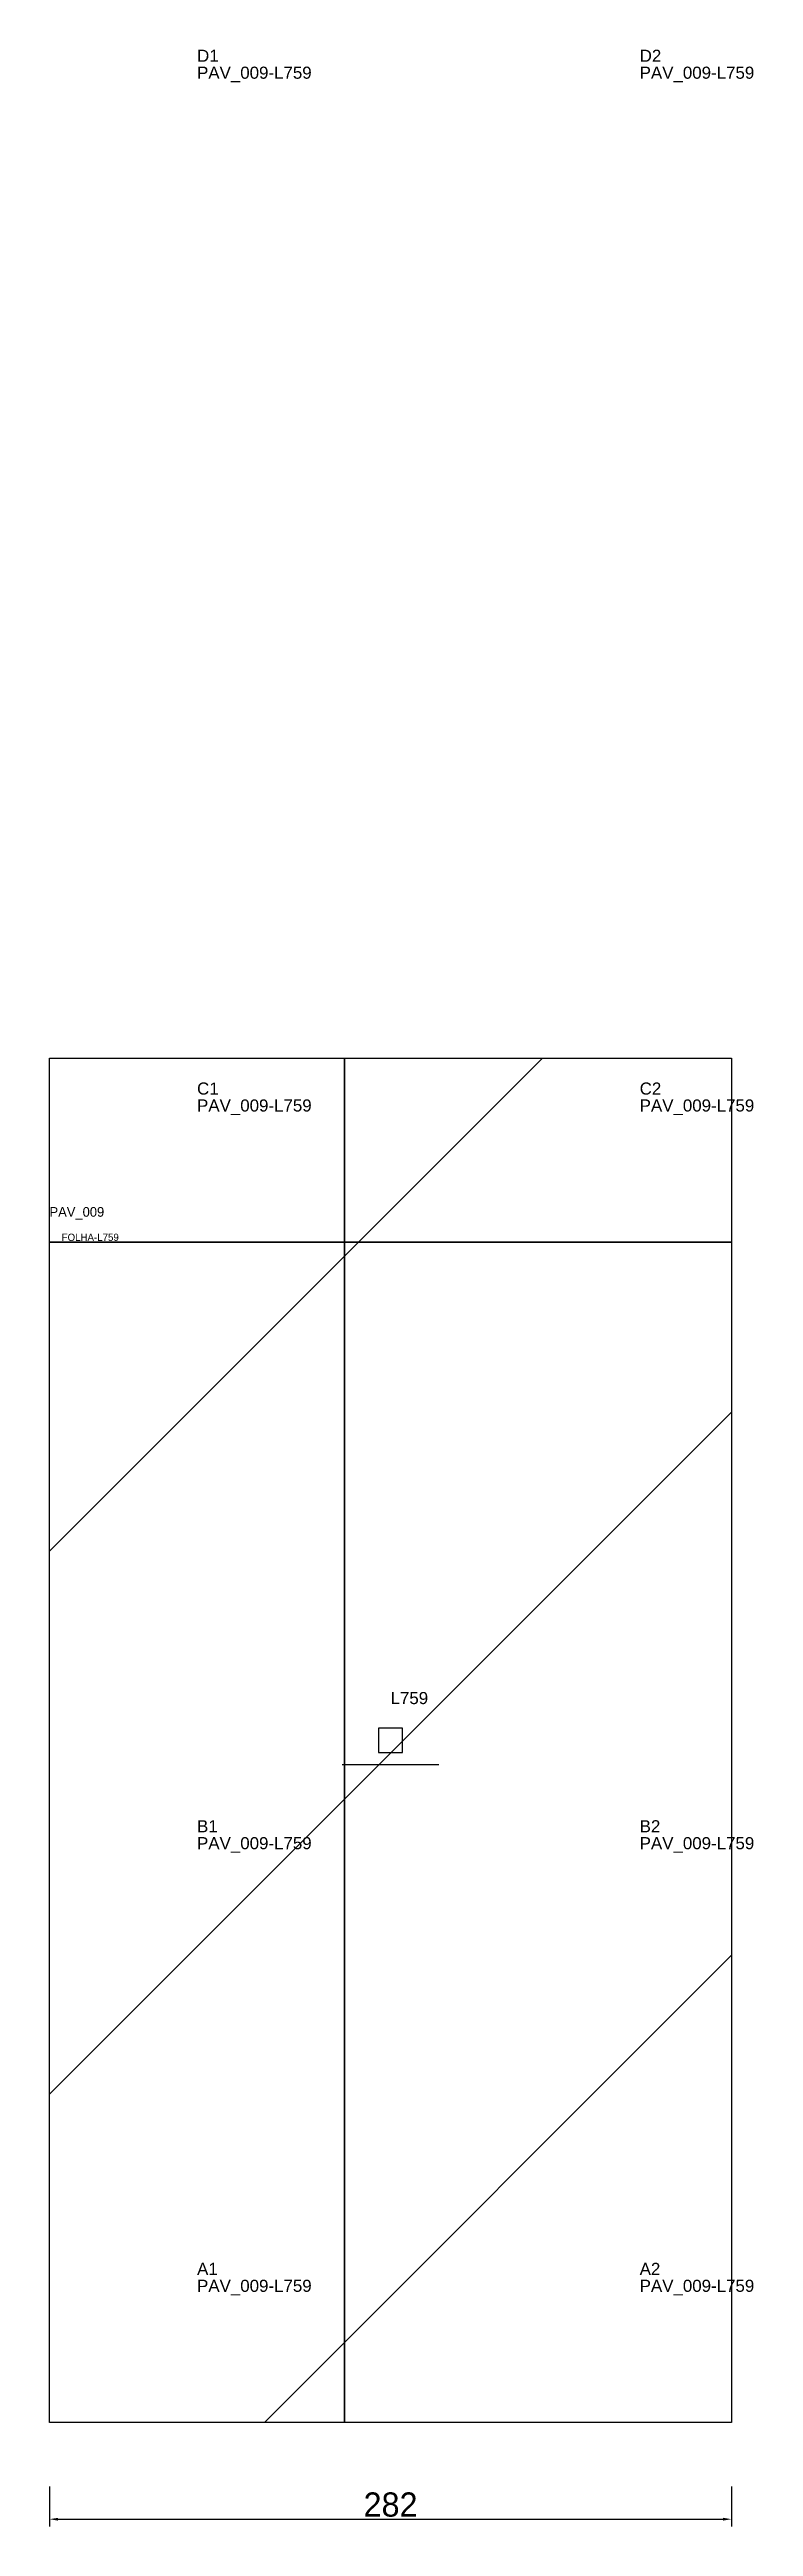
# Model space of a CAD drawing. Header units: metres. Extents: x 222 to 513, y -406 to 619.
import ezdxf

# ---------------------------------------------------------------- set-up
doc = ezdxf.new("R2010")
doc.units = ezdxf.units.M
for name, color, linetype in [('3', 3, 'CONTINUOUS'), ('AUX00', 7, 'CONTINUOUS'), ('COTA', 241, 'CONTINUOUS'), ('FOLHA', 255, 'CONTINUOUS'), ('Hachura', 251, 'CONTINUOUS'), ('NOMENCLATURA', 7, 'CONTINUOUS'), ('Nível', 160, 'CONTINUOUS'), ('Painéis', 200, 'CONTINUOUS'), ('Pilares', 5, 'CONTINUOUS'), ('SARR_2.2x7', 40, 'CONTINUOUS')]:
    doc.layers.add(name, color=color, linetype=linetype)
doc.styles.add('ARIAL', font='Arial.ttf')
doc.styles.add('STR_STANDARD', font='arial.ttf')
doc.dimstyles.new('EZ DXF', dxfattribs={"dimtxt": 10, "dimasz": 3.5, "dimexe": 3, "dimexo": 1.5, "dimgap": 1, "dimtad": 1, "dimdec": 1, "dimdsep": 46, "dimcen": 2.5, "dimazin": 3, "dimtfac": 1, "dimtmove": 0, "dimatfit": 3})

msp = doc.modelspace()

# ---------------------------------------------------------------- hatches: boundary and pattern name
at = {"layer": 'Hachura'}
h = msp.add_hatch(dxfattribs=at)
h.set_pattern_fill('ANSI31', scale=50)
h.paths.add_polyline_path([(222.2, 151), (222.2, 201.5), (252.2, 201.5), (504.2, 201.5), (504.2, 85.94), (504.2, -19.06), (504.2, -112.5), (504.2, -122), (504.2, -362.5), (222.2, -362.5)])
h = msp.add_hatch(dxfattribs=at)
h.set_pattern_fill('ANSI31', scale=50)
h.paths.add_polyline_path([(222.2, 151), (222.2, 201.5), (252.2, 201.5), (504.2, 201.5), (504.2, 85.94), (504.2, -19.06), (504.2, -112.5), (504.2, -122), (504.2, -362.5), (222.2, -362.5)])

# ---------------------------------------------------------------- linework, layer by layer
at = {"layer": '3'}
for points in [[(344.2, -362.5), (344.2, 201.5)], [(344.2, -362.5), (344.2, 201.5)], [(222.2, 125.5), (504.2, 125.5)], [(222.2, 125.5), (504.2, 125.5)]]:
    msp.add_lwpolyline(points, close=True, dxfattribs=at)
at = {"layer": 'Painéis', "color": 200}
for p, q in [((222.2, 151), (222.2, 201.5)), ((222.2, 201.5), (252.2, 201.5)), ((222.2, 151), (222.2, 201.5)), ((222.2, 201.5), (252.2, 201.5)), ((252.2, 201.5), (504.2, 201.5)), ((252.2, 201.5), (504.2, 201.5)), ((504.2, 201.5), (504.2, 85.94)), ((504.2, 201.5), (504.2, 85.94)), ((222.2, -362.5), (222.2, 151)), ((222.2, -362.5), (222.2, 151)), ((504.2, 85.94), (504.2, -19.06)), ((504.2, 85.94), (504.2, -19.06)), ((504.2, -19.06), (504.2, -112.5)), ((504.2, -19.06), (504.2, -112.5)), ((504.2, -112.5), (504.2, -122)), ((504.2, -112.5), (504.2, -122)), ((504.2, -122), (504.2, -362.5)), ((504.2, -122), (504.2, -362.5)), ((504.2, -362.5), (222.2, -362.5)), ((504.2, -362.5), (222.2, -362.5))]:
    msp.add_line(p, q, dxfattribs=at)
at = {"layer": 'Pilares'}
msp.add_lwpolyline([(358.2, -85.5), (368.2, -85.5), (368.2, -75.5), (358.2, -75.5)], close=True, dxfattribs=at)
msp.add_lwpolyline([(358.2, -85.5), (368.2, -85.5), (368.2, -75.5), (358.2, -75.5)], close=True, dxfattribs=at)
at = {"layer": 'SARR_2.2x7'}
msp.add_line((343.2, -90.5), (383.2, -90.5), dxfattribs=at)
msp.add_line((343.2, -90.5), (383.2, -90.5), dxfattribs=at)

# ---------------------------------------------------------------- texts
at = {"layer": '3', "style": 'STR_STANDARD'}
for s, p in [('D1', (283.2, 613.5)), ('D1', (283.2, 613.5)), ('D2', (466.2, 613.5)), ('D2', (466.2, 613.5)), ('C1', (283.2, 186.5)), ('C1', (283.2, 186.5)), ('C2', (466.2, 186.5)), ('C2', (466.2, 186.5)), ('B1', (283.2, -118.5)), ('B1', (283.2, -118.5)), ('B2', (466.2, -118.5)), ('B2', (466.2, -118.5)), ('A1', (283.2, -301.5)), ('A1', (283.2, -301.5)), ('A2', (466.2, -301.5)), ('A2', (466.2, -301.5))]:
    msp.add_text(s, height=5, dxfattribs=at).set_placement(p)
at = {"layer": 'AUX00', "style": 'STR_STANDARD'}
for p in [(283.2, 606.5), (283.2, 606.5), (466.2, 606.5), (466.2, 606.5), (283.2, 179.5), (283.2, 179.5), (466.2, 179.5), (466.2, 179.5), (283.2, -125.5), (283.2, -125.5), (466.2, -125.5), (466.2, -125.5), (283.2, -308.5), (283.2, -308.5), (466.2, -308.5), (466.2, -308.5)]:
    msp.add_text('PAV_009-L759', height=5, dxfattribs=at).set_placement(p)
at = {"layer": 'FOLHA'}
msp.add_text('FOLHA-L759', height=3, dxfattribs=at).set_placement((227.2, 126))
msp.add_text('FOLHA-L759', height=3, dxfattribs=at).set_placement((227.2, 126))
at = {"layer": 'NOMENCLATURA', "insert": (363.2, -60.5), "char_height": 5, "attachment_point": 1, "style": 'ARIAL'}
msp.add_mtext('L759', dxfattribs=at)
msp.add_mtext('L759', dxfattribs=at)
at = {"layer": 'Nível'}
msp.add_text('PAV_009', height=4, dxfattribs=at).set_placement((222.2, 136))
msp.add_text('PAV_009', height=4, dxfattribs=at).set_placement((222.2, 136))

# ---------------------------------------------------------------- dimensions: what is measured, and where the dimension line sits
at = {"layer": 'COTA'}
msp.add_linear_dim(base=(222.2, -402.5), p1=(222.2, -387.5), p2=(504.2, -387.5), dimstyle='EZ DXF', dxfattribs=at).render()
msp.add_linear_dim(base=(222.2, -402.5), p1=(222.2, -387.5), p2=(504.2, -387.5), dimstyle='EZ DXF', dxfattribs=at).render()

doc.saveas('drawing.dxf')
